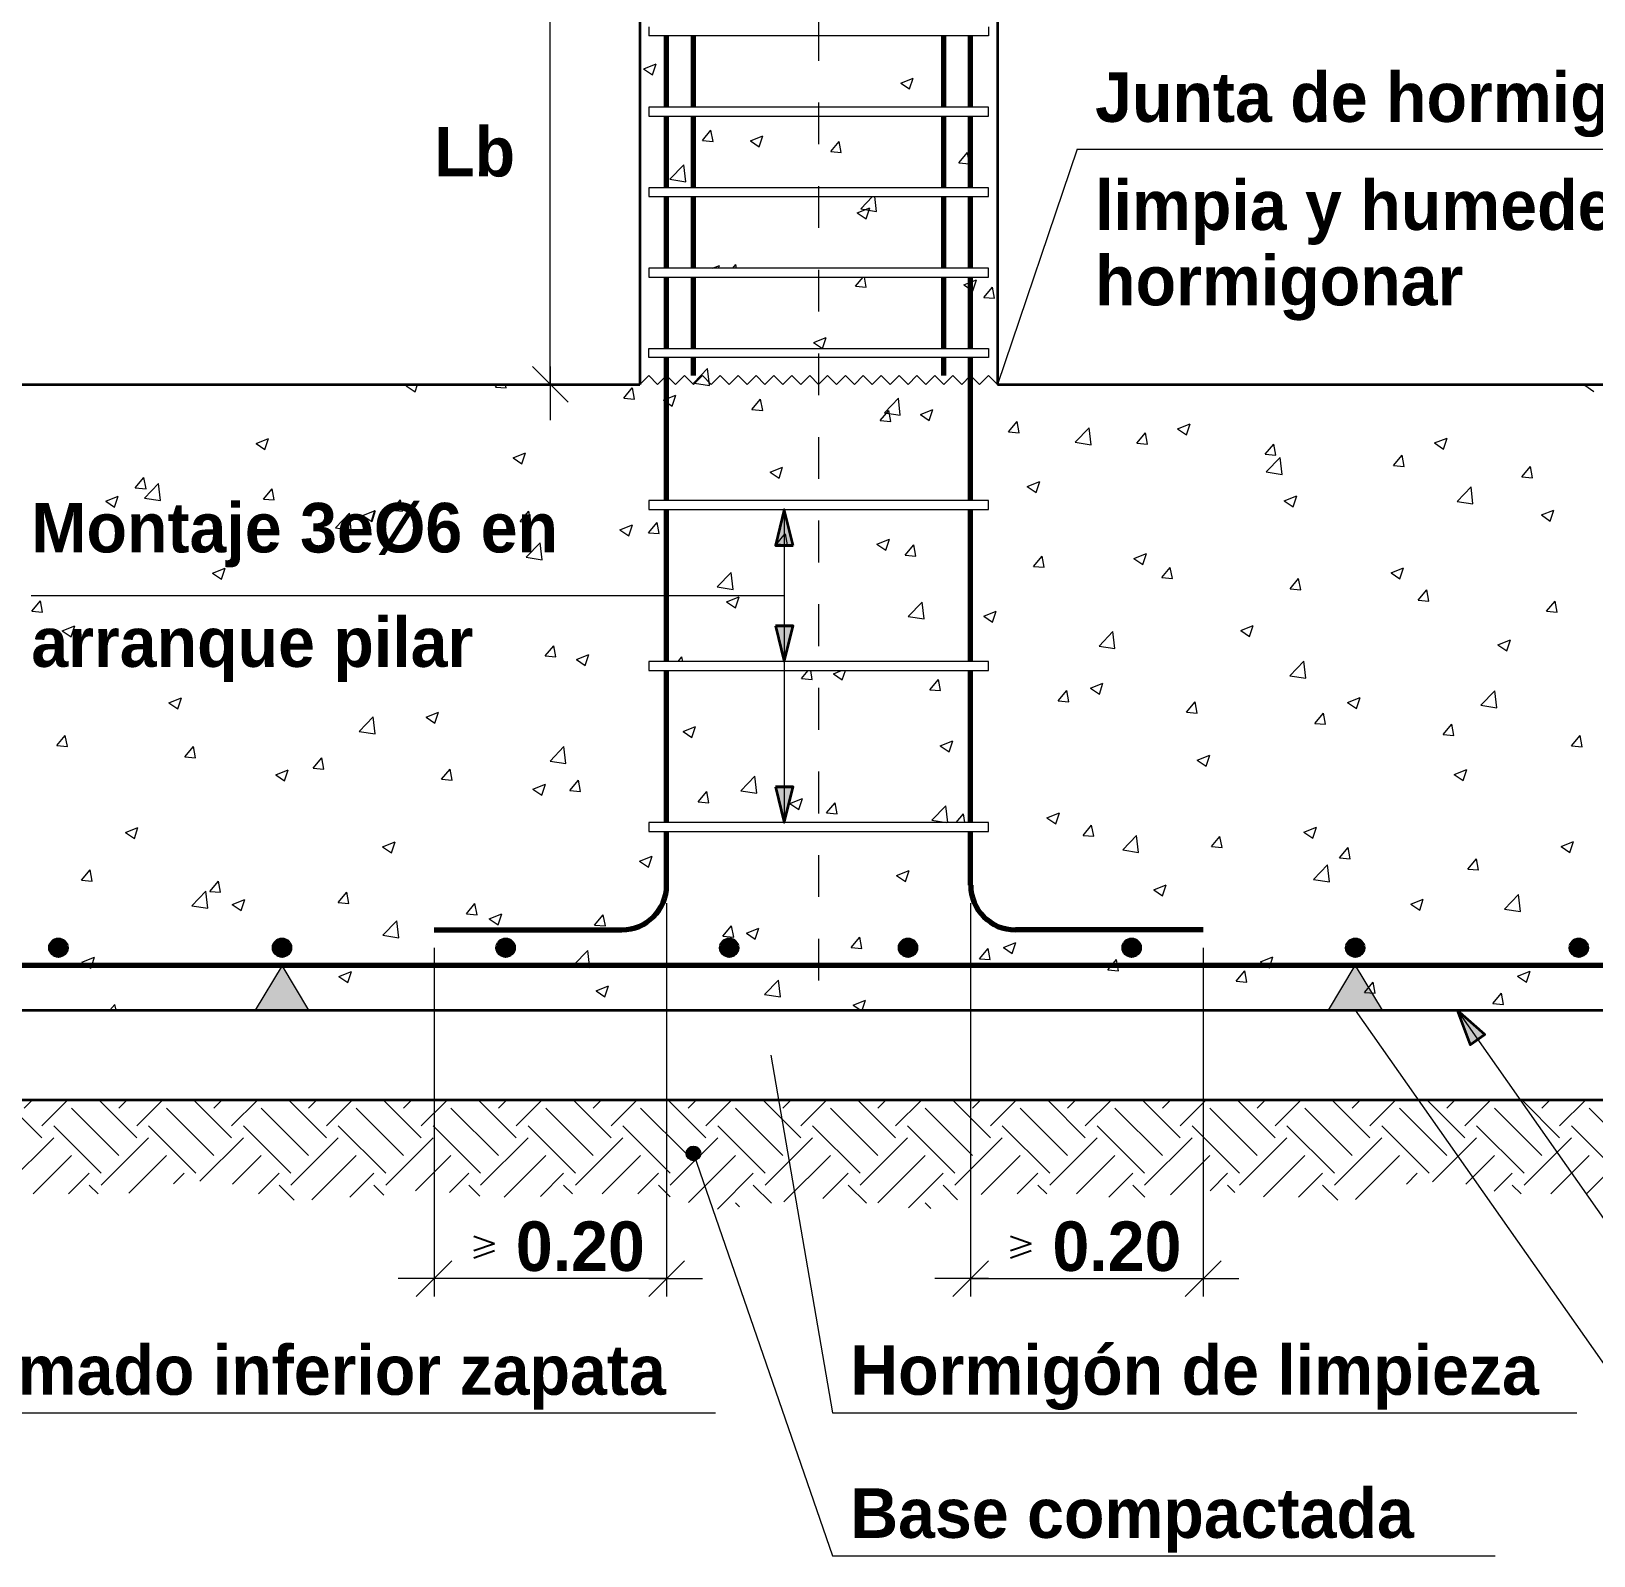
# Model space of a CAD drawing. Extents: x 2455 to 9764, y -806 to 181.
# Drawn here: x 4841.457 to 4845.192, y -566.991 to -563.345 of the extents above; entities that cross this region are included whole.
import ezdxf

# ---------------------------------------------------------------- set-up
doc = ezdxf.new("R2010")
doc.units = 0
doc.header["$LTSCALE"] = 0.2
doc.header["$MEASUREMENT"] = 0
doc.linetypes.add('DASHDOT', pattern=[1, 0.5, -0.25, 0, -0.25])
for name, color, linetype, lineweight in [('0-CYPE0', 1, 'CONTINUOUS', 13), ('0-CYPE1', 2, 'CONTINUOUS', 18), ('0-CYPE2', 4, 'CONTINUOUS', 35), ('0-CYPE4', 6, 'CONTINUOUS', 70)]:
    doc.layers.add(name, color=color, linetype=linetype, lineweight=lineweight)
for name, color, linetype in [('07-TEXTOS', 7, 'CONTINUOUS'), ('BORDE-A1', 4, 'CONTINUOUS'), ('WL', 7, 'CONTINUOUS')]:
    doc.layers.add(name, color=color, linetype=linetype)
doc.styles.add('BERNARDO', font='GOTHICB.TTF')

msp = doc.modelspace()

# ---------------------------------------------------------------- hatches: boundary and pattern name
at = {"layer": '0-CYPE1', "linetype": 'Continuous'}
for points in [[(4841.9919, -565.6866), (4842.1202, -565.6866), (4842.0561, -565.5797)], [(4844.6863, -565.6866), (4844.558, -565.6866), (4844.6221, -565.5797)]]:
    msp.add_hatch(color=256, dxfattribs=at).paths.add_polyline_path(points)
at = {"layer": '0-CYPE2', "linetype": 'Continuous'}
for points in [[(4843.2785, -564.5747), (4843.2571, -564.4891), (4843.2357, -564.5747)], [(4843.2357, -564.7671), (4843.2571, -564.8527), (4843.2785, -564.7671)], [(4843.2357, -565.152), (4843.2571, -565.2376), (4843.2785, -565.152)], [(4844.9323, -565.7443), (4844.8656, -565.6866), (4844.8973, -565.7689)], [(4844.9148, -565.7566), (4844.9323, -565.7443), (4844.8973, -565.7689)]]:
    msp.add_hatch(color=256, dxfattribs=at).paths.add_polyline_path(points)
h = msp.add_hatch(color=256, dxfattribs=at)
edge = h.paths.add_edge_path()
edge.add_arc((4841.5215, -565.5369), 0.0214, 0, 360)
h = msp.add_hatch(color=256, dxfattribs=at)
edge = h.paths.add_edge_path()
edge.add_arc((4842.0561, -565.5369), 0.0214, 0, 360)
h = msp.add_hatch(color=256, dxfattribs=at)
edge = h.paths.add_edge_path()
edge.add_arc((4842.5907, -565.5369), 0.0214, 0, 360)
h = msp.add_hatch(color=256, dxfattribs=at)
edge = h.paths.add_edge_path()
edge.add_arc((4843.1253, -565.5369), 0.0214, 0, 360)
h = msp.add_hatch(color=256, dxfattribs=at)
edge = h.paths.add_edge_path()
edge.add_arc((4843.5529, -565.5369), 0.0214, 0, 360)
h = msp.add_hatch(color=256, dxfattribs=at)
edge = h.paths.add_edge_path()
edge.add_arc((4844.0875, -565.5369), 0.0214, 0, 360)
h = msp.add_hatch(color=256, dxfattribs=at)
edge = h.paths.add_edge_path()
edge.add_arc((4844.6221, -565.5369), 0.0214, 0, 360)
h = msp.add_hatch(color=256, dxfattribs=at)
edge = h.paths.add_edge_path()
edge.add_arc((4845.1567, -565.5369), 0.0214, 0, 360)
h = msp.add_hatch(color=256, dxfattribs=at)
edge = h.paths.add_edge_path()
edge.add_arc((4843.0397, -566.0288), 0.016, 0, 360)

# ---------------------------------------------------------------- linework, layer by layer
at = {"layer": '0-CYPE0', "color": 2, "linetype": 'Continuous'}
for p, q in [((4842.9207, -563.4346), (4842.942, -563.449)), ((4842.9208, -563.4346), (4842.9507, -563.4231)), ((4842.942, -563.449), (4842.9507, -563.4231)), ((4843.5354, -563.4689), (4843.5653, -563.4574)), ((4843.5354, -563.4689), (4843.5566, -563.4832)), ((4843.5567, -563.4832), (4843.5653, -563.4574)), ((4843.0611, -563.6061), (4843.0817, -563.5816)), ((4843.0867, -563.6084), (4843.0817, -563.5816)), ((4843.176, -563.6068), (4843.206, -563.5953)), ((4843.1973, -563.6212), (4843.206, -563.5953)), ((4843.0611, -563.6061), (4843.0867, -563.6084)), ((4843.176, -563.6068), (4843.1973, -563.6212)), ((4843.3679, -563.633), (4843.3885, -563.6084)), ((4843.3679, -563.633), (4843.3934, -563.6352)), ((4843.3934, -563.6352), (4843.3885, -563.6084)), ((4843.6746, -563.6598), (4843.6952, -563.6352)), ((4843.7002, -563.662), (4843.6952, -563.6352)), ((4842.9832, -563.6992), (4843.0165, -563.6645)), ((4843.0213, -563.7051), (4843.0166, -563.6645)), ((4843.6746, -563.6598), (4843.7002, -563.6621)), ((4842.9832, -563.6992), (4843.0213, -563.7051)), ((4843.4397, -563.77), (4843.4678, -563.7407)), ((4843.4777, -563.7759), (4843.4736, -563.7407)), ((4843.4313, -563.779), (4843.4613, -563.7675)), ((4843.4313, -563.779), (4843.4526, -563.7934)), ((4843.4397, -563.77), (4843.4777, -563.7759)), ((4843.4526, -563.7934), (4843.4613, -563.7675)), ((4843.0855, -563.9118), (4843.1019, -563.9055)), ((4843.0998, -563.9118), (4843.1019, -563.9055)), ((4843.1339, -563.9118), (4843.1411, -563.9033)), ((4843.1426, -563.9118), (4843.1411, -563.9033)), ((4843.4272, -563.9547), (4843.4453, -563.9331)), ((4843.4528, -563.9569), (4843.4484, -563.9331)), ((4843.4272, -563.9547), (4843.4528, -563.9569)), ((4843.6866, -563.9512), (4843.7026, -563.945)), ((4843.6866, -563.9512), (4843.7026, -563.962)), ((4843.7026, -563.945), (4843.7165, -563.9397)), ((4843.7026, -563.962), (4843.7079, -563.9656)), ((4843.7079, -563.9656), (4843.7166, -563.9397)), ((4843.734, -563.9815), (4843.7546, -563.9569)), ((4843.7595, -563.9837), (4843.7546, -563.9569)), ((4843.734, -563.9815), (4843.7595, -563.9838)), ((4843.3273, -564.0891), (4843.3391, -564.0846)), ((4843.3391, -564.0846), (4843.3572, -564.0776)), ((4843.3485, -564.1035), (4843.3572, -564.0777)), ((4843.3272, -564.0891), (4843.3391, -564.0971)), ((4843.3391, -564.0971), (4843.3485, -564.1035)), ((4843.0399, -564.1866), (4843.0733, -564.1519)), ((4843.077, -564.1843), (4843.0733, -564.1519)), ((4842.3533, -564.1928), (4842.3613, -564.1897)), ((4842.3533, -564.1928), (4842.3745, -564.2072)), ((4842.3745, -564.2072), (4842.3804, -564.1897)), ((4842.5663, -564.1959), (4842.5714, -564.1897)), ((4842.5663, -564.1959), (4842.5918, -564.1981)), ((4842.5918, -564.1981), (4842.5903, -564.1897)), ((4843.0399, -564.1866), (4843.0425, -564.187)), ((4843.0425, -564.187), (4843.078, -564.1925)), ((4843.078, -564.1925), (4843.077, -564.1843)), ((4845.1711, -564.1919), (4845.1768, -564.1897)), ((4845.1711, -564.1919), (4845.1924, -564.2063)), ((4842.873, -564.2227), (4842.8936, -564.1981)), ((4842.873, -564.2227), (4842.8986, -564.2249)), ((4842.8986, -564.2249), (4842.8937, -564.1981)), ((4842.9679, -564.2271), (4842.9756, -564.2241)), ((4842.9679, -564.2271), (4842.9756, -564.2323)), ((4842.9756, -564.2241), (4842.9979, -564.2156)), ((4842.9756, -564.2323), (4842.9892, -564.2414)), ((4842.9892, -564.2414), (4842.9979, -564.2156)), ((4843.1798, -564.2495), (4843.2004, -564.225)), ((4843.2054, -564.2518), (4843.2004, -564.225)), ((4843.4964, -564.2574), (4843.5297, -564.2227)), ((4843.5344, -564.2633), (4843.5297, -564.2227)), ((4843.1798, -564.2495), (4843.2054, -564.2518)), ((4843.4865, -564.2764), (4843.5072, -564.2518)), ((4843.4964, -564.2574), (4843.5344, -564.2633)), ((4843.5121, -564.2786), (4843.5072, -564.2518)), ((4843.5825, -564.2613), (4843.6125, -564.2498)), ((4843.5825, -564.2613), (4843.6038, -564.2757)), ((4843.6038, -564.2757), (4843.6125, -564.2498)), ((4843.4865, -564.2764), (4843.5121, -564.2786)), ((4843.7933, -564.3032), (4843.8139, -564.2786)), ((4843.7933, -564.3032), (4843.8189, -564.3054)), ((4843.8189, -564.3054), (4843.8139, -564.2786)), ((4843.9528, -564.3282), (4843.9861, -564.2934)), ((4843.9909, -564.3341), (4843.9861, -564.2935)), ((4844.1001, -564.33), (4844.1207, -564.3055)), ((4844.1256, -564.3323), (4844.1207, -564.3055)), ((4844.1972, -564.2956), (4844.2271, -564.2841)), ((4844.1972, -564.2956), (4844.2184, -564.3099)), ((4844.2184, -564.3099), (4844.2271, -564.2841)), ((4841.9939, -564.3308), (4842.0239, -564.3193)), ((4841.9939, -564.3308), (4842.0152, -564.3451)), ((4842.0152, -564.3451), (4842.0239, -564.3193)), ((4843.9528, -564.3282), (4843.9909, -564.3341)), ((4844.1001, -564.33), (4844.1256, -564.3323)), ((4844.4068, -564.3569), (4844.4274, -564.3323)), ((4844.4324, -564.3591), (4844.4274, -564.3323)), ((4844.8118, -564.3298), (4844.8417, -564.3183)), ((4844.8118, -564.3298), (4844.8331, -564.3442)), ((4844.8331, -564.3442), (4844.8417, -564.3184)), ((4842.6086, -564.365), (4842.6385, -564.3535)), ((4842.6086, -564.365), (4842.6298, -564.3794)), ((4842.6298, -564.3794), (4842.6385, -564.3535)), ((4844.4068, -564.3569), (4844.4324, -564.3591)), ((4844.4093, -564.399), (4844.4426, -564.3642)), ((4844.4473, -564.4049), (4844.4426, -564.3642)), ((4844.7136, -564.3837), (4844.7342, -564.3591)), ((4844.7136, -564.3837), (4844.7391, -564.386)), ((4844.7391, -564.386), (4844.7342, -564.3592)), ((4841.7053, -564.437), (4841.726, -564.4125)), ((4841.7309, -564.4393), (4841.726, -564.4125)), ((4843.2232, -564.3993), (4843.2531, -564.3878)), ((4843.2232, -564.3993), (4843.2445, -564.4136)), ((4843.2445, -564.4136), (4843.2531, -564.3878)), ((4843.8378, -564.4335), (4843.8678, -564.422)), ((4843.8591, -564.4479), (4843.8678, -564.422)), ((4844.4093, -564.399), (4844.4473, -564.4049)), ((4845.0203, -564.4106), (4845.041, -564.386)), ((4845.0203, -564.4106), (4845.0459, -564.4128)), ((4845.0459, -564.4128), (4845.041, -564.386)), ((4841.6346, -564.4687), (4841.6645, -564.4572)), ((4841.6559, -564.4831), (4841.6645, -564.4572)), ((4841.7053, -564.437), (4841.7309, -564.4393)), ((4841.7273, -564.4616), (4841.7606, -564.4269)), ((4841.7654, -564.4675), (4841.7606, -564.4269)), ((4842.0121, -564.4639), (4842.0327, -564.4393)), ((4842.0377, -564.4661), (4842.0327, -564.4393)), ((4843.8378, -564.4335), (4843.8591, -564.4479)), ((4844.4525, -564.4678), (4844.4824, -564.4563)), ((4844.4737, -564.4821), (4844.4824, -564.4563)), ((4844.8657, -564.4697), (4844.899, -564.435)), ((4844.9037, -564.4756), (4844.899, -564.435)), ((4841.6346, -564.4687), (4841.6559, -564.4831)), ((4841.7273, -564.4616), (4841.7654, -564.4675)), ((4842.0121, -564.4639), (4842.0377, -564.4661)), ((4842.2492, -564.503), (4842.2792, -564.4915)), ((4842.3189, -564.4907), (4842.3395, -564.4661)), ((4842.3189, -564.4907), (4842.3444, -564.4929)), ((4842.3444, -564.493), (4842.3395, -564.4661)), ((4842.6256, -564.5176), (4842.6462, -564.493)), ((4842.6512, -564.5198), (4842.6462, -564.493)), ((4844.4525, -564.4678), (4844.4737, -564.4821)), ((4844.8657, -564.4697), (4844.9037, -564.4756)), ((4845.0671, -564.502), (4845.097, -564.4905)), ((4845.0884, -564.5164), (4845.097, -564.4905)), ((4842.1838, -564.5324), (4842.2171, -564.4977)), ((4842.1838, -564.5324), (4842.2218, -564.5383)), ((4842.2218, -564.5383), (4842.2171, -564.4977)), ((4842.2492, -564.503), (4842.2705, -564.5173)), ((4842.6256, -564.5176), (4842.6512, -564.5198)), ((4842.8638, -564.5372), (4842.8938, -564.5257)), ((4842.8851, -564.5516), (4842.8938, -564.5257)), ((4842.9324, -564.5444), (4842.953, -564.5198)), ((4842.9579, -564.5466), (4842.953, -564.5198)), ((4845.0671, -564.502), (4845.0884, -564.5164)), ((4842.6402, -564.6032), (4842.6735, -564.5685)), ((4842.6782, -564.6091), (4842.6735, -564.5685)), ((4842.8638, -564.5372), (4842.8851, -564.5516)), ((4842.9324, -564.5444), (4842.9579, -564.5466)), ((4843.2391, -564.5712), (4843.2571, -564.5498)), ((4843.2391, -564.5712), (4843.2571, -564.5728)), ((4843.2647, -564.5735), (4843.2597, -564.5467)), ((4843.4785, -564.5715), (4843.5084, -564.56)), ((4843.4785, -564.5715), (4843.4998, -564.5858)), ((4843.4998, -564.5858), (4843.5084, -564.56)), ((4842.6402, -564.6032), (4842.6782, -564.6091)), ((4843.2571, -564.5728), (4843.2647, -564.5735)), ((4843.5459, -564.5981), (4843.5665, -564.5735)), ((4843.5459, -564.5981), (4843.5714, -564.6003)), ((4843.5715, -564.6003), (4843.5665, -564.5735)), ((4843.8526, -564.6249), (4843.8733, -564.6003)), ((4843.8782, -564.6271), (4843.8733, -564.6003)), ((4844.0931, -564.6057), (4844.1231, -564.5942)), ((4844.0931, -564.6057), (4844.1144, -564.6201)), ((4844.1144, -564.6201), (4844.1231, -564.5942)), ((4841.8899, -564.6409), (4841.9198, -564.6294)), ((4841.8899, -564.6409), (4841.9111, -564.6553)), ((4841.9111, -564.6553), (4841.9198, -564.6294)), ((4843.0966, -564.674), (4843.13, -564.6393)), ((4843.1347, -564.6799), (4843.13, -564.6393)), ((4843.8526, -564.6249), (4843.8782, -564.6271)), ((4844.1594, -564.6517), (4844.18, -564.6272)), ((4844.185, -564.654), (4844.18, -564.6272)), ((4844.7077, -564.64), (4844.7377, -564.6285)), ((4844.7077, -564.64), (4844.729, -564.6543)), ((4844.729, -564.6543), (4844.7377, -564.6285)), ((4843.0966, -564.674), (4843.1347, -564.6799)), ((4844.1594, -564.6517), (4844.185, -564.654)), ((4844.4662, -564.6786), (4844.4868, -564.654)), ((4844.4662, -564.6786), (4844.4917, -564.6808)), ((4844.4917, -564.6808), (4844.4868, -564.654)), ((4844.7729, -564.7054), (4844.7935, -564.6808)), ((4844.7985, -564.7077), (4844.7935, -564.6808)), ((4841.4579, -564.7319), (4841.4785, -564.7073)), ((4841.4835, -564.7341), (4841.4785, -564.7073)), ((4843.1191, -564.7094), (4843.1491, -564.6979)), ((4843.1191, -564.7094), (4843.1404, -564.7238)), ((4843.1404, -564.7238), (4843.1491, -564.6979)), ((4843.5531, -564.7448), (4843.5864, -564.7101)), ((4843.5911, -564.7507), (4843.5864, -564.7101)), ((4844.7729, -564.7054), (4844.7985, -564.7077)), ((4845.0797, -564.7323), (4845.1003, -564.7077)), ((4845.1052, -564.7345), (4845.1003, -564.7077)), ((4841.4579, -564.7319), (4841.4835, -564.7341)), ((4843.5531, -564.7448), (4843.5911, -564.7507)), ((4843.7338, -564.7437), (4843.7637, -564.7322)), ((4843.7338, -564.7437), (4843.755, -564.758)), ((4843.755, -564.758), (4843.7637, -564.7322)), ((4845.0797, -564.7323), (4845.1052, -564.7345)), ((4841.5305, -564.7788), (4841.5605, -564.7674)), ((4841.5305, -564.7788), (4841.5518, -564.7932)), ((4841.5518, -564.7932), (4841.5605, -564.7674)), ((4844.0095, -564.8156), (4844.0428, -564.7809)), ((4844.0476, -564.8215), (4844.0428, -564.7809)), ((4844.3484, -564.7779), (4844.3783, -564.7664)), ((4844.3484, -564.7779), (4844.3697, -564.7923)), ((4844.3697, -564.7923), (4844.3783, -564.7664)), ((4842.685, -564.8392), (4842.7056, -564.8147)), ((4842.7105, -564.8415), (4842.7056, -564.8147)), ((4844.0095, -564.8156), (4844.0476, -564.8215)), ((4844.963, -564.8122), (4844.993, -564.8007)), ((4844.963, -564.8122), (4844.9843, -564.8265)), ((4844.9843, -564.8265), (4844.993, -564.8007)), ((4842.685, -564.8392), (4842.7105, -564.8415)), ((4842.7598, -564.8474), (4842.7897, -564.8359)), ((4842.7598, -564.8474), (4842.7811, -564.8617)), ((4842.7811, -564.8617), (4842.7897, -564.8359)), ((4843.003, -564.8527), (4843.0123, -564.8415)), ((4843.0144, -564.8527), (4843.0123, -564.8415)), ((4844.466, -564.8864), (4844.4993, -564.8516)), ((4844.504, -564.8923), (4844.4993, -564.8516)), ((4843.2985, -564.8929), (4843.3143, -564.874)), ((4843.2985, -564.8929), (4843.324, -564.8952)), ((4843.324, -564.8952), (4843.3201, -564.874)), ((4843.3744, -564.8816), (4843.3941, -564.874)), ((4843.3744, -564.8816), (4843.3957, -564.896)), ((4843.3957, -564.896), (4843.403, -564.874)), ((4843.6052, -564.9198), (4843.6258, -564.8952)), ((4843.6308, -564.922), (4843.6258, -564.8952)), ((4843.989, -564.9159), (4844.019, -564.9044)), ((4844.0103, -564.9302), (4844.019, -564.9044)), ((4844.466, -564.8864), (4844.504, -564.8923)), ((4841.7858, -564.951), (4841.8158, -564.9395)), ((4841.8071, -564.9654), (4841.8158, -564.9395)), ((4843.6052, -564.9198), (4843.6308, -564.922)), ((4843.912, -564.9466), (4843.9326, -564.922)), ((4843.9376, -564.9488), (4843.9326, -564.922)), ((4843.989, -564.9159), (4844.0103, -564.9302)), ((4844.6037, -564.9501), (4844.6336, -564.9386)), ((4844.625, -564.9645), (4844.6336, -564.9386)), ((4844.9224, -564.9571), (4844.9557, -564.9224)), ((4844.9604, -564.963), (4844.9557, -564.9224)), ((4841.7858, -564.951), (4841.8071, -564.9654)), ((4842.4004, -564.9853), (4842.4304, -564.9738)), ((4842.4217, -564.9996), (4842.4304, -564.9738)), ((4843.912, -564.9466), (4843.9375, -564.9488)), ((4844.2187, -564.9734), (4844.2394, -564.9489)), ((4844.2187, -564.9734), (4844.2443, -564.9757)), ((4844.2443, -564.9757), (4844.2394, -564.9489)), ((4844.5255, -565.0003), (4844.5461, -564.9757)), ((4844.5511, -565.0025), (4844.5461, -564.9757)), ((4844.6037, -564.9501), (4844.625, -564.9645)), ((4844.9224, -564.9571), (4844.9604, -564.963)), ((4842.2405, -565.0198), (4842.2738, -564.9851)), ((4842.2405, -565.0198), (4842.2785, -565.0257)), ((4842.2785, -565.0257), (4842.2738, -564.9851)), ((4842.4004, -564.9853), (4842.4217, -564.9996)), ((4843.0151, -565.0195), (4843.045, -565.008)), ((4843.0151, -565.0195), (4843.0363, -565.0339)), ((4843.0363, -565.0339), (4843.045, -565.0081)), ((4844.5255, -565.0003), (4844.5511, -565.0025)), ((4844.8323, -565.0271), (4844.8529, -565.0025)), ((4844.8578, -565.0294), (4844.8529, -565.0025)), ((4841.5173, -565.0536), (4841.5379, -565.029)), ((4841.5173, -565.0536), (4841.5428, -565.0558)), ((4841.5428, -565.0558), (4841.5379, -565.029)), ((4841.824, -565.0804), (4841.8446, -565.0559)), ((4841.8496, -565.0827), (4841.8446, -565.0559)), ((4842.6969, -565.0906), (4842.7302, -565.0559)), ((4842.7349, -565.0965), (4842.7302, -565.0559)), ((4843.6297, -565.0538), (4843.6596, -565.0423)), ((4843.6297, -565.0538), (4843.651, -565.0681)), ((4843.651, -565.0681), (4843.6596, -565.0423)), ((4844.8323, -565.0271), (4844.8578, -565.0293)), ((4845.139, -565.054), (4845.1596, -565.0294)), ((4845.139, -565.054), (4845.1646, -565.0562)), ((4845.1646, -565.0562), (4845.1596, -565.0294)), ((4841.824, -565.0804), (4841.8496, -565.0827)), ((4842.1308, -565.1073), (4842.1514, -565.0827)), ((4842.1563, -565.1095), (4842.1514, -565.0827)), ((4842.6969, -565.0906), (4842.7349, -565.0965)), ((4844.2443, -565.088), (4844.2743, -565.0766)), ((4844.2443, -565.088), (4844.2656, -565.1024)), ((4844.2656, -565.1024), (4844.2743, -565.0766)), ((4842.0411, -565.1232), (4842.071, -565.1117)), ((4842.0411, -565.1232), (4842.0624, -565.1376)), ((4842.0624, -565.1376), (4842.071, -565.1117)), ((4842.1308, -565.1073), (4842.1563, -565.1095)), ((4842.4375, -565.1341), (4842.4582, -565.1095)), ((4842.4631, -565.1363), (4842.4582, -565.1095)), ((4843.1533, -565.1614), (4843.1867, -565.1267)), ((4843.1914, -565.1673), (4843.1867, -565.1267)), ((4844.859, -565.1223), (4844.8889, -565.1108)), ((4844.859, -565.1223), (4844.8802, -565.1366)), ((4844.8802, -565.1367), (4844.8889, -565.1108)), ((4842.4375, -565.1341), (4842.4631, -565.1363)), ((4842.6557, -565.1575), (4842.6857, -565.146)), ((4842.6557, -565.1575), (4842.677, -565.1718)), ((4842.677, -565.1718), (4842.6857, -565.146)), ((4842.7443, -565.1609), (4842.7649, -565.1364)), ((4842.7443, -565.1609), (4842.7699, -565.1632)), ((4842.7699, -565.1632), (4842.7649, -565.1364)), ((4843.0511, -565.1878), (4843.0717, -565.1632)), ((4843.0766, -565.19), (4843.0717, -565.1632)), ((4843.1533, -565.1614), (4843.1914, -565.1673)), ((4843.0511, -565.1878), (4843.0766, -565.19)), ((4843.2704, -565.1917), (4843.3003, -565.1802)), ((4843.2704, -565.1917), (4843.2916, -565.2061)), ((4843.2916, -565.2061), (4843.3003, -565.1802)), ((4843.3578, -565.2146), (4843.3784, -565.1901)), ((4843.3834, -565.2169), (4843.3784, -565.1901)), ((4843.6098, -565.2322), (4843.6431, -565.1975)), ((4843.6478, -565.2376), (4843.6431, -565.1975)), ((4843.3578, -565.2146), (4843.3834, -565.2169)), ((4843.6098, -565.2322), (4843.6445, -565.2376)), ((4843.6678, -565.2376), (4843.6852, -565.2169)), ((4843.689, -565.2376), (4843.6852, -565.2169)), ((4843.885, -565.226), (4843.9149, -565.2145)), ((4843.885, -565.226), (4843.9063, -565.2403)), ((4843.9063, -565.2403), (4843.9149, -565.2145)), ((4843.9713, -565.2683), (4843.9919, -565.2437)), ((4843.9969, -565.2705), (4843.9919, -565.2437)), ((4841.6817, -565.2612), (4841.7117, -565.2497)), ((4841.6817, -565.2612), (4841.703, -565.2755)), ((4841.703, -565.2755), (4841.7117, -565.2497)), ((4843.9713, -565.2683), (4843.9969, -565.2705)), ((4844.0662, -565.303), (4844.0995, -565.2682)), ((4844.1043, -565.3089), (4844.0995, -565.2683)), ((4844.2781, -565.2951), (4844.2987, -565.2706)), ((4844.3036, -565.2974), (4844.2987, -565.2706)), ((4844.4996, -565.2602), (4844.5296, -565.2487)), ((4844.4996, -565.2602), (4844.5209, -565.2746)), ((4844.5209, -565.2746), (4844.5296, -565.2487)), ((4842.2964, -565.2954), (4842.3263, -565.2839)), ((4842.2964, -565.2954), (4842.3177, -565.3098)), ((4842.3177, -565.3098), (4842.3263, -565.2839)), ((4842.911, -565.3297), (4842.941, -565.3182)), ((4842.9323, -565.344), (4842.941, -565.3182)), ((4844.0662, -565.303), (4844.1043, -565.3089)), ((4844.2781, -565.2951), (4844.3036, -565.2974)), ((4844.5848, -565.322), (4844.6055, -565.2974)), ((4844.6104, -565.3242), (4844.6055, -565.2974)), ((4845.1142, -565.2945), (4845.1442, -565.283)), ((4845.1142, -565.2945), (4845.1355, -565.3088)), ((4845.1355, -565.3088), (4845.1442, -565.283)), ((4841.5766, -565.3753), (4841.5972, -565.3507)), ((4841.6022, -565.3775), (4841.5972, -565.3507)), ((4842.911, -565.3297), (4842.9323, -565.344)), ((4843.5256, -565.3639), (4843.5556, -565.3524)), ((4843.5469, -565.3783), (4843.5556, -565.3524)), ((4844.5227, -565.3738), (4844.556, -565.339)), ((4844.5607, -565.3797), (4844.556, -565.339)), ((4844.5848, -565.322), (4844.6104, -565.3242)), ((4844.8916, -565.3488), (4844.9122, -565.3242)), ((4844.8916, -565.3488), (4844.9172, -565.351)), ((4844.9172, -565.3511), (4844.9122, -565.3242)), ((4841.5766, -565.3753), (4841.6022, -565.3775)), ((4841.8834, -565.4021), (4841.904, -565.3776)), ((4841.9089, -565.4044), (4841.904, -565.3776)), ((4843.5256, -565.3639), (4843.5469, -565.3783)), ((4844.1403, -565.3982), (4844.1702, -565.3867)), ((4844.1615, -565.4125), (4844.1702, -565.3867)), ((4844.5227, -565.3738), (4844.5607, -565.3797)), ((4841.8407, -565.4364), (4841.874, -565.4017)), ((4841.8788, -565.4423), (4841.874, -565.4017)), ((4841.8834, -565.4021), (4841.9089, -565.4044)), ((4841.937, -565.4334), (4841.967, -565.4219)), ((4841.9583, -565.4477), (4841.967, -565.4219)), ((4842.1901, -565.429), (4842.2107, -565.4044)), ((4842.1901, -565.429), (4842.2157, -565.4312)), ((4842.2157, -565.4312), (4842.2107, -565.4044)), ((4844.1403, -565.3982), (4844.1615, -565.4125)), ((4844.7549, -565.4324), (4844.7848, -565.4209)), ((4844.7762, -565.4468), (4844.7848, -565.4209)), ((4844.9791, -565.4445), (4845.0124, -565.4098)), ((4845.0171, -565.4504), (4845.0124, -565.4098)), ((4841.8407, -565.4364), (4841.8788, -565.4423)), ((4841.937, -565.4334), (4841.9583, -565.4477)), ((4842.4969, -565.4558), (4842.5175, -565.4312)), ((4842.4969, -565.4558), (4842.5224, -565.458)), ((4842.5224, -565.458), (4842.5175, -565.4312)), ((4842.5517, -565.4676), (4842.5816, -565.4561)), ((4842.5517, -565.4676), (4842.5729, -565.482)), ((4842.5729, -565.482), (4842.5816, -565.4561)), ((4842.8036, -565.4826), (4842.8243, -565.4581)), ((4842.8292, -565.4849), (4842.8243, -565.4581)), ((4844.7549, -565.4324), (4844.7762, -565.4468)), ((4844.9791, -565.4445), (4845.0171, -565.4504)), ((4842.2972, -565.5072), (4842.3305, -565.4725)), ((4842.3352, -565.5131), (4842.3305, -565.4725)), ((4842.8036, -565.4826), (4842.8292, -565.4849)), ((4843.1104, -565.5095), (4843.131, -565.4849)), ((4843.136, -565.5117), (4843.131, -565.4849)), ((4843.1663, -565.5019), (4843.1962, -565.4904)), ((4843.1663, -565.5019), (4843.1876, -565.5162)), ((4843.1876, -565.5162), (4843.1962, -565.4904)), ((4842.2972, -565.5072), (4842.3352, -565.5131)), ((4843.1104, -565.5095), (4843.136, -565.5117)), ((4843.4172, -565.5363), (4843.4378, -565.5117)), ((4843.4172, -565.5363), (4843.4427, -565.5386)), ((4843.4427, -565.5386), (4843.4378, -565.5118)), ((4843.7239, -565.5632), (4843.7445, -565.5386)), ((4843.7495, -565.5654), (4843.7445, -565.5386)), ((4843.7809, -565.5361), (4843.8109, -565.5246)), ((4843.7809, -565.5361), (4843.8022, -565.5505)), ((4843.8022, -565.5505), (4843.8109, -565.5246)), ((4841.5777, -565.5713), (4841.6076, -565.5598)), ((4841.5777, -565.5713), (4841.5901, -565.5797)), ((4841.5901, -565.5797), (4841.599, -565.5857)), ((4841.599, -565.5857), (4841.601, -565.5797)), ((4841.601, -565.5797), (4841.6076, -565.5598)), ((4842.7536, -565.578), (4842.7869, -565.5433)), ((4842.7536, -565.578), (4842.7646, -565.5797)), ((4842.7646, -565.5797), (4842.7916, -565.5839)), ((4842.7912, -565.5797), (4842.7869, -565.5433)), ((4842.7916, -565.5839), (4842.7912, -565.5797)), ((4843.7239, -565.5632), (4843.7495, -565.5654)), ((4844.0307, -565.59), (4844.0393, -565.5797)), ((4844.0393, -565.5797), (4844.0513, -565.5654)), ((4844.0539, -565.5797), (4844.0513, -565.5654)), ((4844.0562, -565.5922), (4844.0539, -565.5797)), ((4844.3956, -565.5704), (4844.4255, -565.5589)), ((4844.3956, -565.5704), (4844.4168, -565.5847)), ((4844.4168, -565.5847), (4844.4255, -565.5589)), ((4842.1923, -565.6056), (4842.2223, -565.5941)), ((4842.1923, -565.6056), (4842.2136, -565.6199)), ((4842.2136, -565.6199), (4842.2223, -565.5941)), ((4843.21, -565.6488), (4843.2434, -565.6141)), ((4843.2481, -565.6547), (4843.2434, -565.6141)), ((4844.0307, -565.59), (4844.0562, -565.5922)), ((4844.3374, -565.6168), (4844.358, -565.5923)), ((4844.3374, -565.6168), (4844.363, -565.6191)), ((4844.363, -565.6191), (4844.358, -565.5923)), ((4845.0102, -565.6046), (4845.0401, -565.5931)), ((4845.0102, -565.6046), (4845.0315, -565.619)), ((4845.0315, -565.619), (4845.0401, -565.5931)), ((4842.8069, -565.6398), (4842.8369, -565.6283)), ((4842.8069, -565.6398), (4842.8282, -565.6542)), ((4842.8282, -565.6542), (4842.8369, -565.6283)), ((4843.21, -565.6488), (4843.2481, -565.6547)), ((4844.6442, -565.6437), (4844.6648, -565.6191)), ((4844.6442, -565.6437), (4844.6697, -565.6459)), ((4844.6697, -565.6459), (4844.6648, -565.6191)), ((4844.9509, -565.6705), (4844.9716, -565.6459)), ((4844.9765, -565.6727), (4844.9716, -565.6459)), ((4841.6446, -565.6866), (4841.6566, -565.6724)), ((4841.6592, -565.6866), (4841.6566, -565.6724)), ((4843.4216, -565.6741), (4843.4515, -565.6626)), ((4843.4216, -565.6741), (4843.4402, -565.6866)), ((4843.4435, -565.6866), (4843.4515, -565.6626)), ((4843.6981, -565.6866), (4843.6998, -565.6849)), ((4843.7, -565.6866), (4843.6998, -565.6849)), ((4844.9509, -565.6705), (4844.9765, -565.6727)), ((4841.4818, -565.9912), (4841.3911, -565.9005)), ((4841.4393, -565.9204), (4841.4592, -565.9005)), ((4841.4818, -565.9629), (4841.5443, -565.9005)), ((4841.7087, -565.9912), (4841.6179, -565.9005)), ((4841.6661, -565.9204), (4841.686, -565.9005)), ((4841.7087, -565.9629), (4841.7711, -565.9005)), ((4841.9355, -565.9912), (4841.8447, -565.9005)), ((4841.8929, -565.9204), (4841.9128, -565.9005)), ((4841.9355, -565.9629), (4841.9979, -565.9005)), ((4842.1623, -565.9912), (4842.0715, -565.9005)), ((4842.1198, -565.9204), (4842.1396, -565.9005)), ((4842.1623, -565.9629), (4842.2247, -565.9005)), ((4842.3891, -565.9912), (4842.2983, -565.9005)), ((4842.3466, -565.9204), (4842.3665, -565.9005)), ((4842.3891, -565.9629), (4842.4515, -565.9005)), ((4842.6159, -565.9912), (4842.5251, -565.9005)), ((4842.5734, -565.9204), (4842.5933, -565.9005)), ((4842.6159, -565.9629), (4842.6783, -565.9005)), ((4842.8427, -565.9912), (4842.7519, -565.9005)), ((4842.8002, -565.9204), (4842.8201, -565.9005)), ((4842.8427, -565.9629), (4842.9051, -565.9005)), ((4843.0695, -565.9912), (4842.9788, -565.9005)), ((4843.027, -565.9204), (4843.0469, -565.9005)), ((4843.0695, -565.9629), (4843.1319, -565.9005)), ((4843.2963, -565.9912), (4843.2056, -565.9005)), ((4843.2538, -565.9204), (4843.2737, -565.9005)), ((4843.2963, -565.9629), (4843.3588, -565.9005)), ((4843.5232, -565.9912), (4843.4324, -565.9005)), ((4843.4806, -565.9204), (4843.5005, -565.9005)), ((4843.5232, -565.9629), (4843.5856, -565.9005)), ((4843.75, -565.9912), (4843.6592, -565.9005)), ((4843.7074, -565.9204), (4843.7273, -565.9005)), ((4843.75, -565.9629), (4843.8124, -565.9005)), ((4843.9768, -565.9912), (4843.886, -565.9005)), ((4843.9342, -565.9204), (4843.9541, -565.9005)), ((4843.9768, -565.9629), (4844.0392, -565.9005)), ((4844.2036, -565.9912), (4844.1128, -565.9005)), ((4844.1611, -565.9204), (4844.1809, -565.9005)), ((4844.2036, -565.9629), (4844.266, -565.9005)), ((4844.4304, -565.9912), (4844.3396, -565.9005)), ((4844.3879, -565.9204), (4844.4078, -565.9005)), ((4844.4304, -565.9629), (4844.4928, -565.9005)), ((4844.6572, -565.9912), (4844.5664, -565.9005)), ((4844.6147, -565.9204), (4844.6346, -565.9005)), ((4844.6572, -565.9629), (4844.7196, -565.9005)), ((4844.884, -565.9912), (4844.7933, -565.9005)), ((4844.8415, -565.9204), (4844.8614, -565.9005)), ((4844.884, -565.9629), (4844.9464, -565.9005)), ((4845.1108, -565.9912), (4845.0201, -565.9005)), ((4845.0683, -565.9204), (4845.0882, -565.9005)), ((4845.1108, -565.9629), (4845.1732, -565.9005)), ((4841.6661, -566.0338), (4841.5527, -565.9204)), ((4841.8929, -566.0338), (4841.7795, -565.9204)), ((4842.1198, -566.0338), (4842.0063, -565.9204)), ((4842.3466, -566.0338), (4842.2332, -565.9204)), ((4842.5734, -566.0338), (4842.46, -565.9204)), ((4842.8002, -566.0338), (4842.6868, -565.9204)), ((4843.027, -566.0338), (4842.9136, -565.9204)), ((4843.2538, -566.0338), (4843.1404, -565.9204)), ((4843.4806, -566.0338), (4843.3672, -565.9204)), ((4843.7074, -566.0338), (4843.594, -565.9204)), ((4843.9342, -566.0338), (4843.8208, -565.9204)), ((4844.1611, -566.0338), (4844.0477, -565.9204)), ((4844.3879, -566.0338), (4844.2745, -565.9204)), ((4844.6147, -566.0338), (4844.5013, -565.9204)), ((4844.8415, -566.0338), (4844.7281, -565.9204)), ((4845.0683, -566.0338), (4844.9549, -565.9204)), ((4845.2951, -566.0338), (4845.1817, -565.9204)), ((4841.3968, -566.1046), (4841.5102, -565.9912)), ((4841.6236, -566.0763), (4841.5102, -565.9629)), ((4841.6236, -566.1046), (4841.737, -565.9912)), ((4841.8504, -566.0763), (4841.737, -565.9629)), ((4841.8596, -566.0954), (4841.9638, -565.9912)), ((4842.0772, -566.0763), (4841.9638, -565.9629)), ((4842.0772, -566.1046), (4842.1906, -565.9912)), ((4842.304, -566.0763), (4842.1906, -565.9629)), ((4842.304, -566.1046), (4842.4174, -565.9912)), ((4842.5309, -566.0763), (4842.4174, -565.9629)), ((4842.5309, -566.1046), (4842.6443, -565.9912)), ((4842.7577, -566.0763), (4842.6443, -565.9629)), ((4842.7577, -566.1046), (4842.8711, -565.9912)), ((4842.9845, -566.0763), (4842.8711, -565.9629)), ((4842.9845, -566.1046), (4843.0979, -565.9912)), ((4843.2113, -566.0763), (4843.0979, -565.9629)), ((4843.2113, -566.1046), (4843.3247, -565.9912)), ((4843.4381, -566.0763), (4843.3247, -565.9629)), ((4843.4381, -566.1046), (4843.5515, -565.9912)), ((4843.6649, -566.0763), (4843.5515, -565.9629)), ((4843.6649, -566.1046), (4843.7783, -565.9912)), ((4843.8917, -566.0763), (4843.7783, -565.9629)), ((4843.8917, -566.1046), (4844.0051, -565.9912)), ((4844.1185, -566.0763), (4844.0051, -565.9629)), ((4844.1185, -566.1046), (4844.2319, -565.9912)), ((4844.3453, -566.0763), (4844.2319, -565.9629)), ((4844.3453, -566.1046), (4844.4587, -565.9912)), ((4844.5722, -566.0763), (4844.4587, -565.9629)), ((4844.5722, -566.1046), (4844.6856, -565.9912)), ((4844.799, -566.0763), (4844.6856, -565.9629)), ((4844.8071, -566.0965), (4844.9124, -565.9912)), ((4845.0258, -566.0763), (4844.9124, -565.9629)), ((4845.0258, -566.1046), (4845.1392, -565.9912)), ((4845.2526, -566.0763), (4845.1392, -565.9629)), ((4841.4607, -566.1257), (4841.5527, -566.0338)), ((4841.6896, -566.1237), (4841.7795, -566.0338)), ((4841.9376, -566.1025), (4842.0063, -566.0338)), ((4842.1272, -566.1397), (4842.2332, -566.0338)), ((4842.3756, -566.1181), (4842.46, -566.0338)), ((4842.5872, -566.1334), (4842.6868, -566.0338)), ((4842.8216, -566.1257), (4842.9136, -566.0338)), ((4843.0277, -566.1464), (4843.1404, -566.0338)), ((4843.2562, -566.1447), (4843.3672, -566.0338)), ((4843.4806, -566.1472), (4843.594, -566.0338)), ((4843.7275, -566.1271), (4843.8208, -566.0338)), ((4843.9557, -566.1257), (4844.0477, -566.0338)), ((4844.1808, -566.1275), (4844.2745, -566.0338)), ((4844.4026, -566.1325), (4844.5013, -566.0338)), ((4844.6227, -566.1392), (4844.7281, -566.0338)), ((4844.8863, -566.1023), (4844.9549, -566.0338)), ((4845.0897, -566.1257), (4845.1817, -566.0338)), ((4841.5458, -566.1257), (4841.5953, -566.0763)), ((4841.7965, -566.1018), (4841.8221, -566.0763)), ((4842.0001, -566.1251), (4842.0489, -566.0763)), ((4842.2186, -566.1334), (4842.2757, -566.0763)), ((4842.4565, -566.1223), (4842.5025, -566.0763)), ((4842.674, -566.1316), (4842.7293, -566.0763)), ((4842.9067, -566.1257), (4842.9561, -566.0763)), ((4843.0971, -566.1621), (4843.1829, -566.0763)), ((4843.3492, -566.1368), (4843.4097, -566.0763)), ((4843.5537, -566.1591), (4843.6366, -566.0763)), ((4843.8139, -566.1257), (4843.8634, -566.0763)), ((4844.0331, -566.1334), (4844.0902, -566.0763)), ((4844.2752, -566.1181), (4844.317, -566.0763)), ((4844.4867, -566.1334), (4844.5438, -566.0763)), ((4844.7448, -566.1022), (4844.7706, -566.0763)), ((4844.9543, -566.1194), (4844.9974, -566.0763)), ((4845.1748, -566.1257), (4845.2242, -566.0763)), ((4841.6164, -566.1257), (4841.5953, -566.1046)), ((4842.0853, -566.141), (4842.0489, -566.1046)), ((4842.2998, -566.1287), (4842.2757, -566.1046)), ((4842.5293, -566.1314), (4842.5025, -566.1046)), ((4842.7504, -566.1257), (4842.7293, -566.1046)), ((4842.9841, -566.1327), (4842.9561, -566.1046)), ((4843.2263, -566.148), (4843.1829, -566.1046)), ((4843.4533, -566.1482), (4843.4097, -566.1046)), ((4843.6714, -566.1395), (4843.6366, -566.1046)), ((4843.8845, -566.1257), (4843.8634, -566.1046)), ((4844.1189, -566.1334), (4844.0902, -566.1046)), ((4844.3343, -566.122), (4844.317, -566.1046)), ((4844.5802, -566.141), (4844.5438, -566.1046)), ((4845.0185, -566.1257), (4844.9974, -566.1046)), ((4843.1496, -566.1564), (4843.1404, -566.1472)), ((4843.6076, -566.1607), (4843.594, -566.1472))]:
    msp.add_line(p, q, dxfattribs=at)
at = {"layer": '0-CYPE1', "linetype": 'DASHDOT'}
msp.add_line((4843.3391, -562.1155), (4843.3391, -565.6866), dxfattribs=at)
at = {"layer": '0-CYPE1', "linetype": 'Continuous'}
for p, q in [((4842.6976, -564.1897), (4842.6976, -563.0564)), ((4842.9328, -563.3344), (4842.9328, -563.3558)), ((4843.7454, -563.3344), (4843.7454, -563.3558)), ((4843.7454, -563.3558), (4842.9328, -563.3558)), ((4843.7454, -563.5268), (4842.9328, -563.5268)), ((4842.9328, -563.5268), (4842.9328, -563.5482)), ((4842.9328, -563.5482), (4843.7454, -563.5482)), ((4843.7454, -563.5482), (4843.7454, -563.5268)), ((4843.9574, -563.6275), (4843.7668, -564.1897)), ((4843.9574, -563.6275), (4847.3319, -563.6275)), ((4843.7454, -563.7193), (4842.9328, -563.7193)), ((4842.9328, -563.7193), (4842.9328, -563.7407)), ((4842.9328, -563.7407), (4843.7454, -563.7407)), ((4843.7454, -563.7407), (4843.7454, -563.7193)), ((4843.7454, -563.9118), (4842.9328, -563.9118)), ((4842.9328, -563.9118), (4842.9328, -563.9331)), ((4842.9328, -563.9331), (4843.7454, -563.9331)), ((4843.7454, -563.9331), (4843.7454, -563.9118)), ((4842.9328, -564.1042), (4843.7454, -564.1042)), ((4842.9328, -564.1256), (4842.9328, -564.1042)), ((4843.7454, -564.1042), (4843.7454, -564.1256)), ((4842.7404, -564.2325), (4842.6548, -564.147)), ((4842.6976, -564.147), (4842.6976, -564.2753)), ((4843.7454, -564.1256), (4842.9328, -564.1256)), ((4842.9114, -564.1897), (4842.9328, -564.1684)), ((4842.9328, -564.1684), (4842.9542, -564.1897)), ((4842.9542, -564.1897), (4842.9756, -564.1684)), ((4842.9756, -564.1684), (4842.997, -564.1897)), ((4842.997, -564.1897), (4843.0183, -564.1684)), ((4843.0183, -564.1684), (4843.0397, -564.1897)), ((4843.0397, -564.1897), (4843.0611, -564.1684)), ((4843.0611, -564.1684), (4843.0825, -564.1897)), ((4843.0825, -564.1897), (4843.1039, -564.1684)), ((4843.1039, -564.1684), (4843.1253, -564.1897)), ((4843.1253, -564.1897), (4843.1467, -564.1684)), ((4843.1467, -564.1684), (4843.168, -564.1897)), ((4843.168, -564.1897), (4843.1894, -564.1684)), ((4843.1894, -564.1684), (4843.2108, -564.1897)), ((4843.2108, -564.1897), (4843.2322, -564.1684)), ((4843.2322, -564.1684), (4843.2536, -564.1897)), ((4843.2536, -564.1897), (4843.275, -564.1684)), ((4843.275, -564.1684), (4843.2963, -564.1897)), ((4843.2963, -564.1897), (4843.3177, -564.1684)), ((4843.3177, -564.1684), (4843.3391, -564.1897)), ((4843.3391, -564.1897), (4843.3605, -564.1684)), ((4843.3605, -564.1684), (4843.3819, -564.1897)), ((4843.3819, -564.1897), (4843.4033, -564.1684)), ((4843.4033, -564.1684), (4843.4246, -564.1897)), ((4843.4246, -564.1897), (4843.446, -564.1684)), ((4843.446, -564.1684), (4843.4674, -564.1897)), ((4843.4674, -564.1897), (4843.4888, -564.1684)), ((4843.4888, -564.1684), (4843.5102, -564.1897)), ((4843.5102, -564.1897), (4843.5316, -564.1684)), ((4843.5316, -564.1684), (4843.5529, -564.1897)), ((4843.5529, -564.1897), (4843.5743, -564.1684)), ((4843.5743, -564.1684), (4843.5957, -564.1897)), ((4843.5957, -564.1897), (4843.6171, -564.1684)), ((4843.6171, -564.1684), (4843.6385, -564.1897)), ((4843.6385, -564.1897), (4843.6599, -564.1684)), ((4843.6599, -564.1684), (4843.6813, -564.1897)), ((4843.6813, -564.1897), (4843.7026, -564.1684)), ((4843.7026, -564.1684), (4843.724, -564.1897)), ((4843.724, -564.1897), (4843.7454, -564.1684)), ((4843.7454, -564.1684), (4843.7668, -564.1897)), ((4843.7454, -564.4677), (4842.9328, -564.4677)), ((4842.9328, -564.4677), (4842.9328, -564.4891)), ((4842.9328, -564.4891), (4843.7454, -564.4891)), ((4843.2571, -564.4891), (4843.2571, -565.2376)), ((4843.7454, -564.4891), (4843.7454, -564.4677)), ((4841.4566, -564.6946), (4843.2571, -564.6946)), ((4843.7454, -564.8527), (4842.9328, -564.8527)), ((4842.9328, -564.8527), (4842.9328, -564.874)), ((4843.7454, -564.874), (4843.7454, -564.8527)), ((4842.9328, -564.874), (4843.7454, -564.874)), ((4843.7454, -565.2376), (4842.9328, -565.2376)), ((4842.9328, -565.2376), (4842.9328, -565.2589)), ((4843.7454, -565.2589), (4843.7454, -565.2376)), ((4842.9328, -565.2589), (4843.7454, -565.2589)), ((4842.9756, -565.43), (4842.9756, -566.3709)), ((4843.7026, -565.43), (4843.7026, -566.3709)), ((4842.4196, -565.5369), (4842.4196, -566.3709)), ((4844.2586, -565.5369), (4844.2586, -566.3709)), ((4844.6221, -565.6866), (4845.2982, -566.6489)), ((4844.8656, -565.6866), (4845.343, -566.3661)), ((4843.2248, -565.7935), (4843.3719, -566.6489)), ((4843.0397, -566.0288), (4843.3719, -566.9911)), ((4842.3768, -566.3709), (4842.4624, -566.2854)), ((4842.9328, -566.3709), (4843.0183, -566.2854)), ((4843.6599, -566.3709), (4843.7454, -566.2854)), ((4844.2159, -566.3709), (4844.3014, -566.2854)), ((4842.4624, -566.3281), (4842.3341, -566.3281)), ((4842.9756, -566.3281), (4842.4196, -566.3281)), ((4842.9328, -566.3281), (4843.0611, -566.3281)), ((4843.7454, -566.3281), (4843.6171, -566.3281)), ((4843.7026, -566.3281), (4844.2586, -566.3281)), ((4844.2159, -566.3281), (4844.3442, -566.3281)), ((4841.205, -566.6489), (4843.0928, -566.6489)), ((4843.3719, -566.6489), (4845.1516, -566.6489)), ((4843.3719, -566.9911), (4844.9571, -566.9911))]:
    msp.add_line(p, q, dxfattribs=at)
for points in [[(4841.9919, -565.6866), (4842.1202, -565.6866), (4842.0561, -565.5797)], [(4844.6863, -565.6866), (4844.558, -565.6866), (4844.6221, -565.5797)]]:
    msp.add_lwpolyline(points, close=True, dxfattribs=at)
at = {"layer": '0-CYPE2', "linetype": 'Continuous'}
for p, q in [((4842.9114, -562.1155), (4842.9114, -564.1897)), ((4843.7668, -562.1155), (4843.7668, -564.1897)), ((4840.8372, -564.1897), (4842.9114, -564.1897)), ((4843.7668, -564.1897), (4845.841, -564.1897)), ((4840.8372, -565.6866), (4845.841, -565.6866)), ((4840.8372, -565.9005), (4845.841, -565.9005))]:
    msp.add_line(p, q, dxfattribs=at)
for points in [[(4843.2785, -564.5747), (4843.2571, -564.4891), (4843.2357, -564.5747)], [(4843.2785, -564.5747), (4843.2357, -564.5747)], [(4843.2357, -564.7671), (4843.2571, -564.8527), (4843.2785, -564.7671)], [(4843.2357, -564.7671), (4843.2785, -564.7671)], [(4843.2357, -565.152), (4843.2571, -565.2376), (4843.2785, -565.152)], [(4843.2357, -565.152), (4843.2785, -565.152)], [(4844.9323, -565.7443), (4844.8656, -565.6866), (4844.8973, -565.7689)], [(4844.9148, -565.7566), (4844.9323, -565.7443), (4844.8973, -565.7689)]]:
    msp.add_lwpolyline(points, close=True, dxfattribs=at)
for centre, radius in [((4841.5215, -565.5369), 0.0214), ((4842.0561, -565.5369), 0.0214), ((4842.5907, -565.5369), 0.0214), ((4843.1253, -565.5369), 0.0214), ((4843.5529, -565.5369), 0.0214), ((4844.0875, -565.5369), 0.0214), ((4844.6221, -565.5369), 0.0214), ((4845.1567, -565.5369), 0.0214), ((4843.0397, -566.0288), 0.016)]:
    msp.add_circle(centre, radius, dxfattribs=at)
at = {"layer": '0-CYPE4', "linetype": 'Continuous'}
for p, q in [((4842.9756, -563.5268), (4842.9756, -563.3558)), ((4843.0397, -563.5268), (4843.0397, -563.3558)), ((4843.6385, -563.5268), (4843.6385, -563.3558)), ((4843.7026, -563.5268), (4843.7026, -563.3558)), ((4842.9756, -563.7193), (4842.9756, -563.5482)), ((4842.9756, -563.5526), (4842.9756, -563.5482)), ((4843.0397, -563.7193), (4843.0397, -563.5482)), ((4843.6385, -563.7193), (4843.6385, -563.5482)), ((4843.7026, -563.7193), (4843.7026, -563.5482)), ((4843.7026, -563.5526), (4843.7026, -563.5482)), ((4842.9756, -563.9118), (4842.9756, -563.7407)), ((4843.0397, -563.9118), (4843.0397, -563.7407)), ((4843.6385, -563.9118), (4843.6385, -563.7407)), ((4843.7026, -563.9118), (4843.7026, -563.7407)), ((4842.9756, -564.1042), (4842.9756, -563.9331)), ((4843.0397, -564.1042), (4843.0397, -563.9331)), ((4843.6385, -564.1042), (4843.6385, -563.9331)), ((4843.7026, -564.1042), (4843.7026, -563.9331)), ((4842.9756, -564.4677), (4842.9756, -564.1256)), ((4843.0397, -564.1684), (4843.0397, -564.1256)), ((4843.6385, -564.1684), (4843.6385, -564.1256)), ((4843.7026, -564.4677), (4843.7026, -564.1256)), ((4842.9756, -564.8527), (4842.9756, -564.4891)), ((4843.7026, -564.8527), (4843.7026, -564.4891)), ((4842.9756, -565.2376), (4842.9756, -564.874)), ((4843.7026, -565.2376), (4843.7026, -564.874)), ((4842.9756, -565.3873), (4842.9756, -565.2589)), ((4843.7026, -565.3873), (4843.7026, -565.2589)), ((4842.4196, -565.4942), (4842.8687, -565.4942)), ((4844.2586, -565.4942), (4843.8096, -565.4942)), ((4845.6272, -565.5797), (4841.051, -565.5797))]:
    msp.add_line(p, q, dxfattribs=at)
for centre, start, end in [((4842.8687, -565.3873), 270, 360), ((4843.8096, -565.3873), 180, 270)]:
    msp.add_arc(centre, 0.1069, start, end, dxfattribs=at)
at = {"layer": 'BORDE-A1', "color": 5}
for p, q in [((4842.5149, -566.2269), (4842.5645, -566.244)), ((4842.5149, -566.2611), (4842.5645, -566.244)), ((4843.7979, -566.2269), (4843.8475, -566.244)), ((4843.7979, -566.2611), (4843.8475, -566.244)), ((4842.5149, -566.2783), (4842.5645, -566.2611)), ((4843.7979, -566.2783), (4843.8475, -566.2611))]:
    msp.add_line(p, q, dxfattribs=at)
at = {"layer": 'WL', "color": 5, "linetype": 'Continuous'}
msp.add_line((4842.2705, -564.5173), (4842.2792, -564.4915), dxfattribs=at)

# ---------------------------------------------------------------- texts
at = {"layer": '07-TEXTOS', "color": 5, "style": 'BERNARDO'}
for s, height, p in [('Junta de hormigonado, rugosa,', 0.118507, (4844.0002, -563.5619)), ('Lb', 0.11851, (4842.4197, -563.6924)), ('limpia y humedecida antes de ', 0.118507, (4844.0002, -563.8204)), ('hormigonar', 0.11851, (4844.0002, -564.0006)), ('Montaje 3e%%c6 en', 0.118507, (4841.4566, -564.5915)), ('arranque pilar ', 0.118507, (4841.4566, -564.8653)), ('0.20', 0.11851, (4842.6151, -566.31)), ('0.20', 0.11851, (4843.8981, -566.31)), ('Armado inferior zapata', 0.118507, (4841.2478, -566.6061)), ('Hormigón de limpieza', 0.118507, (4843.4147, -566.6061)), ('Base compactada', 0.118507, (4843.4147, -566.9483))]:
    msp.add_text(s, height=height, dxfattribs=at).set_placement(p)

doc.saveas('drawing.dxf')
